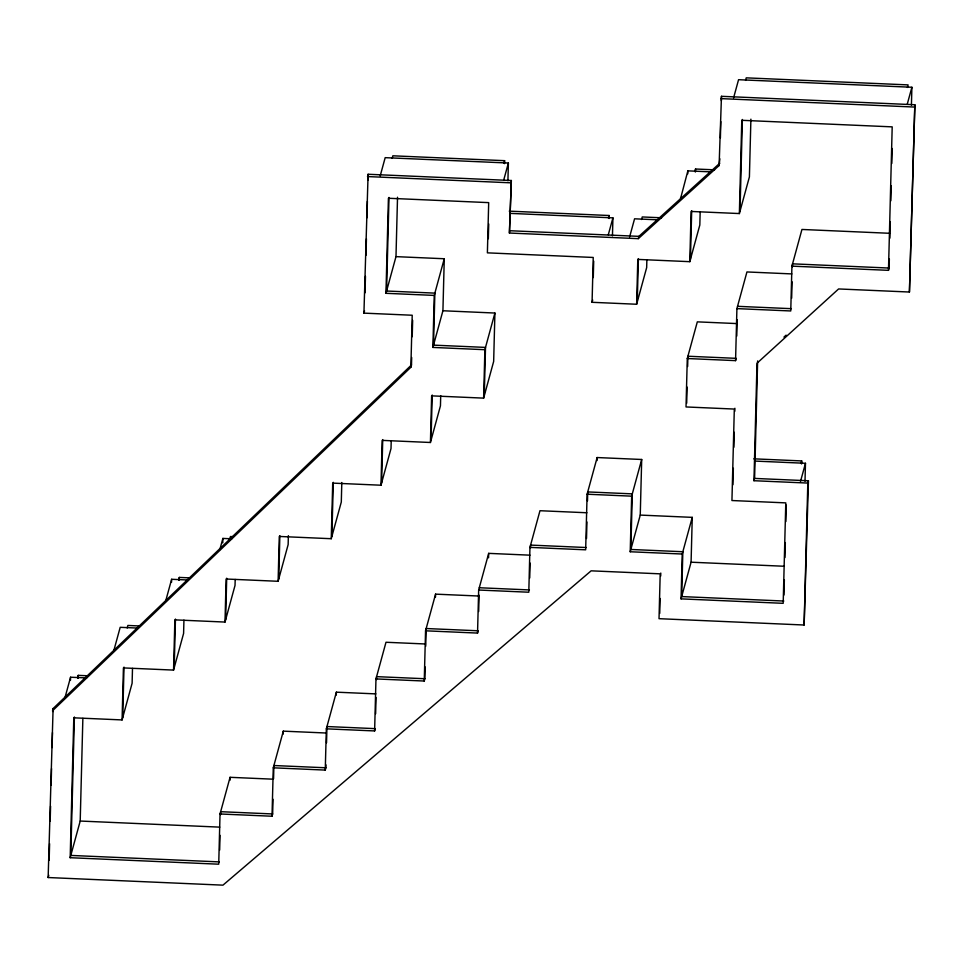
<?xml version="1.0" encoding="UTF-8"?>
<svg xmlns="http://www.w3.org/2000/svg" width="963" height="963" viewBox="0 0 963 963"><rect width="100%" height="100%" fill="white"/><g stroke="black" fill="none" stroke-linecap="round" stroke-linejoin="round"><path stroke-width="1.44" d="M808.439 480.778L807.813 483.065L753.957 480.718L754.595 478.418L808.439 480.778L804.129 625.011L659.029 618.679L660.197 573.84L591.126 570.83L222.959 885.153L48.15 877.534L53.097 708.563L411.49 364.953L411.683 357.526M49.161 860.224L49.595 843.708M50.172 821.186L50.57 806.163M51.111 785.146L51.545 768.63M52.086 747.601L52.471 732.59M53.013 711.573L53.097 708.563M70.492 680.215L70.564 677.218L86.658 677.916M273.143 779.187L230.061 777.31L220.033 813.976L218.721 864.196L70.179 857.708L73.802 717.82L122.084 719.927L132.112 683.249L132.497 668.394M74.392 717.014L70.805 855.421L219.359 861.897M78.172 678.349L78.244 675.364L88.488 675.809M70.179 857.708L80.206 821.042L82.866 718.35M122.084 719.927L123.42 667.913L173.557 670.092L183.596 633.425L183.933 620.136M122.71 717.628L124.01 667.106M171.558 582.23L171.631 579.281L187.857 579.991M173.557 670.092L174.869 619.871L225.005 622.062L235.032 585.396L235.189 579.461M174.195 667.804L175.447 619.065M179.238 580.376L179.311 577.427L189.627 577.872M222.766 542.867L222.886 538.425L231.794 538.811M225.005 622.062L226.112 579.016L278.114 581.291L288.142 544.613L288.37 535.645M219.66 850.088L220.046 835.318M220.575 814.638L220.659 811.689L272.649 813.952L273.023 799.278M225.631 619.775L226.702 578.209M230.482 539.533L230.566 536.56L233.528 536.692M229.988 780.259L230.061 777.31M220.033 813.976L272.023 816.239L273.275 767.812L283.303 731.146L326.385 733.024M278.114 581.291L279.27 536.451L331.26 538.714L341.299 502.048L341.805 482.511M273.564 778.73L273.901 765.525L325.891 767.788L325.976 764.851M278.74 578.992L279.86 535.645M283.23 734.083L283.303 731.146M273.275 767.812L325.265 770.087L326.337 728.835L336.364 692.168L375.871 693.89M331.26 538.714L332.704 483.113L380.987 485.22L391.014 448.553L391.207 441.078M326.541 742.75L326.963 726.535L375.245 728.642L374.619 730.941L326.337 728.835M331.886 536.427L333.294 482.331M336.292 695.105L336.364 692.168M52.471 710.85L410.864 367.252L412.212 315.238L363.93 313.131L368.095 174.267L511.341 180.514L509.415 233.034L638.288 238.655L719.108 165.552L719.855 158.799M365.025 292.824L365.459 276.321M366 255.303L366.421 238.8M366.975 217.794L367.397 201.279M367.938 180.274L368.095 174.267M374.619 730.941L375.967 678.927L385.994 642.261L425.502 643.982M380.987 485.22L382.142 440.38L430.425 442.486L440.452 405.82L440.717 395.624M385.958 293.306L395.986 256.639L444.268 258.746L434.241 295.412L385.958 293.306L388.414 198.258L488.686 202.627L487.386 252.848L593.232 257.458L592.076 302.298L636.639 304.248L646.667 267.582L646.859 260.106M375.63 713.788L376.051 697.441M376.509 679.601L376.593 676.64L424.876 678.734L425.177 666.926M381.613 482.932L382.732 439.585M389.004 197.451L386.584 291.019L434.867 293.125L433.519 345.139L485.508 347.402L484.257 395.829M395.986 256.639L397.526 197.234M412.224 336.725L412.646 320.378M375.967 678.927L424.25 681.034L425.55 630.813L435.577 594.147L478.659 596.025M430.425 442.486L431.629 395.853L483.631 398.128L493.658 361.45L494.91 313.035L442.92 310.76L432.893 347.426L484.883 349.701L494.91 313.035M432.893 347.426L434.241 295.412M425.718 646.245L426.176 628.526L478.166 630.789L477.54 633.076L425.55 630.813M431.051 440.199L432.218 395.023M435.505 597.096L435.577 594.147M442.92 310.76L444.268 258.746M477.54 633.076L478.659 590.03L488.686 553.364L529.975 555.17M483.631 398.128L484.883 349.701M478.671 611.493L479.093 595.17M488.325 238.74L488.71 223.97M488.566 557.818L488.686 553.364M504.516 163.626L504.6 160.677L392.868 155.801L392.17 158.341M507.922 180.755L508.38 163.024L385.188 157.655L380.18 175.952M509.415 233.034L511.341 180.514M586.9 512.761L539.978 510.715L529.951 547.381L528.795 592.221L478.659 590.03M529.722 577.969L530.119 563.03M530.505 548.079L530.577 545.094L586.286 547.526M640.251 515.085L692.253 517.36L682.213 554.026L630.223 551.763L640.251 515.085L641.695 459.483L597.132 457.545L587.105 494.212L585.66 549.813L529.951 547.381M586.515 538.51L586.949 521.97M587.49 500.941L587.731 491.924L632.294 493.863L630.849 549.464L682.839 551.739L681.684 596.579L783.81 601.032M593.28 277.597L593.702 261.154M597.048 460.555L597.132 457.545M609.061 218.505L609.134 215.507L509.258 211.15M612.456 235.803L612.925 217.867L510.065 213.377M630.223 551.763L631.668 496.162L641.695 459.483M636.639 304.248L637.795 259.408L689.797 261.671L699.824 225.005L700.173 211.716M637.265 301.961L638.385 258.614M659.739 613.395L660.124 598.456M660.702 576.03L660.787 573.045M680.516 198.727L687.859 170.86L711.272 171.883M687.787 173.809L687.859 170.86M736.815 323.58L697.32 321.859L687.281 358.525L686.029 406.952L734.312 409.058L731.94 500.531L785.784 502.879L783.184 603.32L681.058 598.866L682.213 554.026M689.797 261.671L691.097 211.451L739.367 213.557L749.407 176.891L750.899 119.159M686.691 403.196L687.113 387.054M687.642 366.506L687.907 356.238L736.189 358.344L735.563 360.631L687.281 358.525M690.423 259.384L691.687 210.644M695.467 171.956L695.539 169.007L714.558 169.837M681.058 598.866L691.085 562.199L692.253 517.36M719.108 165.552L721.468 96.312L914.85 104.75L909.433 292.03L838.604 288.948L757.002 363.22L753.957 480.718M720.384 137.974L720.818 121.603M721.347 100.778L721.468 96.312M735.563 360.631L736.912 308.617L746.939 271.951L791.815 273.913M739.367 213.557L741.787 120.303L892.195 126.863L888.476 270.338L791.923 266.137L790.755 310.965L736.912 308.617M732.915 484.75L733.337 468.247M733.89 447.253L734.275 432.267M734.817 411.273L734.901 408.264M736.767 336.051L737.189 319.704M740.005 211.27L742.377 119.484M754.595 478.418L757.628 360.932M783.966 595.038L784.351 580.039M784.941 557.553L785.327 542.566M785.868 521.573L786.302 505.081M791.658 298.217L792.08 281.774M792.477 266.823L792.549 263.838L889.114 268.051L889.343 259.083M801.613 463.901L801.698 460.928L753.824 458.833M805.008 481.223L805.477 463.287L754.619 461.06M804.129 625.011L807.813 483.065M889.884 238.162L890.306 221.719M890.847 200.798L891.232 185.847M891.822 163.433L892.207 148.483M911.419 105.172L911.889 87.26L738.561 79.7L733.553 97.997M909.433 292.03L914.85 104.75M64.798 698.331L70.564 677.218M77.546 677.904L78.244 675.364M48.15 877.534L48.776 875.235M113.646 651.229L120.194 627.31L137.89 628.081M127.176 627.996L127.874 625.456L139.671 625.974M165.467 601.791L171.631 579.281M178.612 579.967L179.311 577.427M219.805 549.68L222.886 538.425M229.868 539.111L230.566 536.56M363.93 313.131L364.556 310.832M272.023 816.239L272.649 813.952M410.864 367.252L411.49 364.953M325.265 770.087L325.891 767.788M503.902 163.216L504.6 160.677M503.757 179.912L508.38 163.024M424.25 681.034L424.876 678.734M608.447 218.059L609.134 215.507M608.303 234.755L612.925 217.867M592.076 302.298L592.702 300.011M629.561 237.103L634.569 218.806L658.331 219.841M641.551 219.504L642.249 216.952L661.557 217.794M638.288 238.655L638.914 236.356L719.734 163.265M694.841 171.546L695.539 169.007M745.543 80.386L746.241 77.847L908.109 84.9L907.411 87.452M791.923 266.137L801.95 229.459L889.595 233.287M800.999 463.468L801.698 460.928M800.47 481.572L805.477 463.287M907.266 104.148L911.889 87.26M888.476 270.338L889.114 268.051M783.93 337.11L786.121 335.136M720.842 98.611L914.224 107.037M367.469 176.566L510.715 182.814M680.552 197.596L681.72 197.644M510.041 230.735L638.914 236.356M737.538 306.33L791.381 308.678M587.105 494.212L631.668 496.162M691.085 562.199L784.207 566.256M479.285 587.743L529.421 589.934M80.206 821.042L219.757 827.133"/></g></svg>
